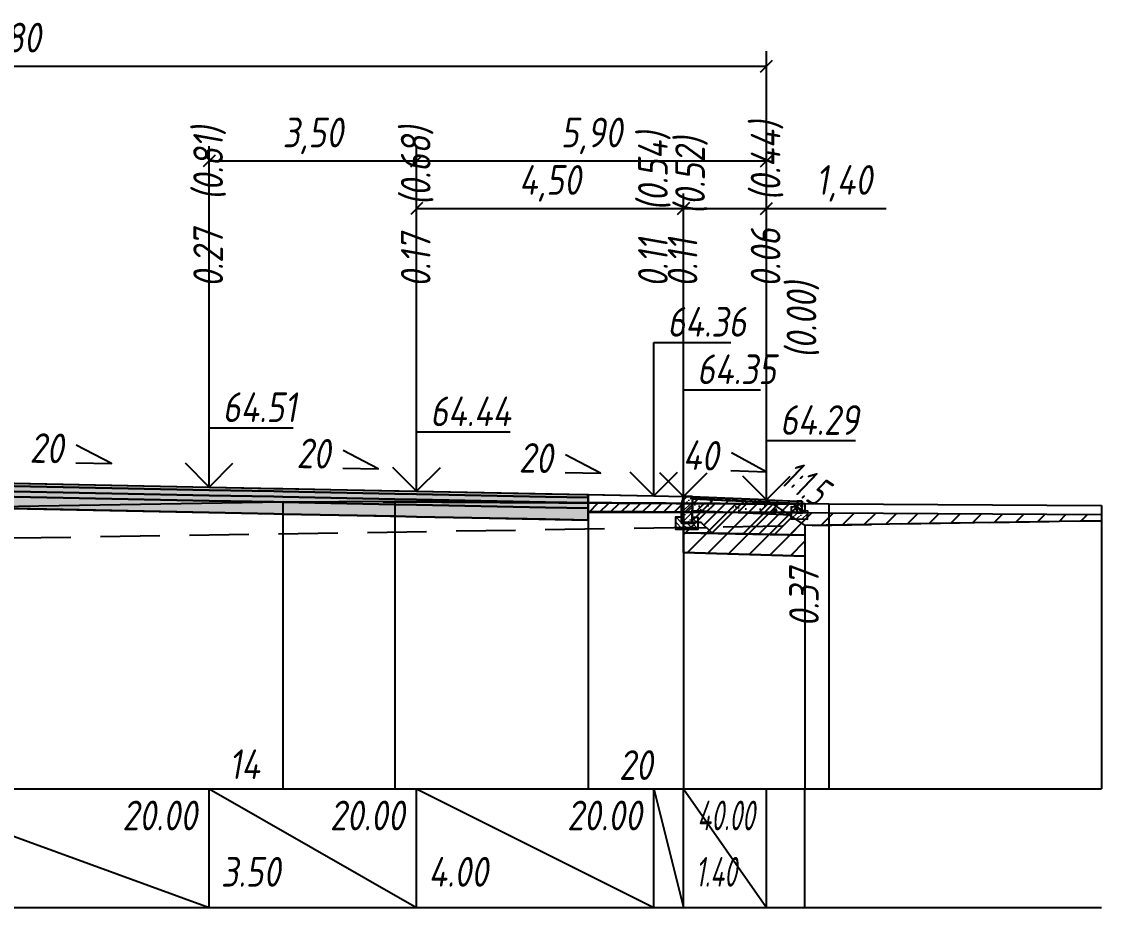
# Model space of a CAD drawing. Extents: x -717 to 1451, y -133302 to 233.
# Drawn here: x -198.1 to -107, y -128910 to -128835.3 of the extents above; entities that cross this region are included whole.
import ezdxf
from ezdxf.enums import TextEntityAlignment as Align

# ---------------------------------------------------------------- set-up
doc = ezdxf.new("R2010")
doc.units = 0
doc.linetypes.add('штриховая', pattern=[0.75, 0.5, -0.25])
for name, color, linetype in [('Интерполированный поперечник', 2, 'Continuous'), ('КОД_399', 252, 'Continuous'), ('Код_514', 1, 'Continuous'), ('Контур_0', 7, 'Continuous'), ('Контур_2521', 7, 'Continuous'), ('Контур_2564', 7, 'Continuous'), ('Контур_2660', 7, 'Continuous'), ('Контур_2665', 7, 'Continuous'), ('Контур_400', 7, 'Continuous'), ('Контур_508', 7, 'Continuous'), ('Контур_512', 7, 'Continuous'), ('Контур_513', 7, 'Continuous'), ('Контур_818', 7, 'Continuous'), ('Красный поперечник', 1, 'Continuous'), ('Объём_2501', 7, 'Continuous'), ('Объём_2564', 7, 'Continuous'), ('Объём_2650', 7, 'Continuous'), ('Объём_2660', 7, 'Continuous'), ('Объём_2661', 7, 'Continuous'), ('Объём_2665', 7, 'Continuous'), ('Объём_2666', 7, 'Continuous'), ('Объём_2667', 7, 'Continuous'), ('Объём_2668', 7, 'Continuous'), ('Объём_2669', 7, 'Continuous'), ('Объём_2675', 7, 'Continuous'), ('Откосы', 7, 'Continuous'), ('Отметки покрытия', 7, 'Continuous'), ('Рабочие отметки', 7, 'Continuous'), ('Рабочие отметки доп.', 7, 'Continuous'), ('Слои выравнивания', 7, 'Continuous'), ('Таблица', 7, 'Continuous'), ('Уклоны проезжей части', 7, 'Continuous'), ('Черный поперечник', 3, 'Continuous')]:
    doc.layers.add(name, color=color, linetype=linetype)
for name, color, linetype, true_color in [('Контур_2540', 2, 'Continuous', 0xffff00), ('Контур_2560', 2, 'Continuous', 0xffff00), ('Контур_2561', 7, 'Continuous', 0xff8040), ('Контур_2562', 3, 'Continuous', 0x00ff00), ('Контур_2563', 7, 'Continuous', 0xff8000), ('Контур_2570', 7, 'Continuous', 0x80ff00), ('Контур_2725', 7, 'Continuous', 0x323232), ('Контур_2736', 4, 'Continuous', 0x00ffff), ('Контур_2737', 4, 'Continuous', 0x00ffff), ('Контур_2738', 4, 'Continuous', 0x00ffff), ('Контур_2739', 4, 'Continuous', 0x00ffff), ('Контур_2741', 4, 'Continuous', 0x00ffff), ('Контур_2742', 4, 'Continuous', 0x00ffff), ('Контур_2743', 4, 'Continuous', 0x00ffff), ('Контур_2744', 7, 'Continuous', 0xa4ffff), ('Контур_2745', 7, 'Continuous', 0xa4ffff), ('Контур_2747', 4, 'Continuous', 0x00ffff), ('Контур_2748', 4, 'Continuous', 0x00ffff), ('Контур_2749', 4, 'Continuous', 0x00ffff), ('Контур_2750', 4, 'Continuous', 0x00ffff), ('Контур_2751', 4, 'Continuous', 0x00ffff), ('Контур_2752', 4, 'Continuous', 0x00ffff), ('Контур_2760', 7, 'Continuous', 0x323232), ('Контур_2761', 7, 'Continuous', 0x323232), ('Контур_2762', 7, 'Continuous', 0x323232), ('Контур_2763', 7, 'Continuous', 0x323232), ('Контур_402', 7, 'Continuous', 0xff6464), ('Контур_703', 4, 'Continuous', 0x00ffff), ('Контур_705', 4, 'Continuous', 0x00ffff), ('Контур_707', 4, 'Continuous', 0x00ffff), ('Контур_720', 131, 'Continuous', 0xaaffff), ('Объём_2520', 7, 'Continuous', 0x80ffff), ('Объём_2540', 2, 'Continuous', 0xffff00), ('Объём_2560', 2, 'Continuous', 0xffff00), ('Объём_2561', 7, 'Continuous', 0xff8040), ('Объём_2562', 3, 'Continuous', 0x00ff00), ('Объём_2563', 7, 'Continuous', 0xff8000), ('Объём_2570', 7, 'Continuous', 0x80ff00), ('Объём_2600', 7, 'Continuous', 0x808000)]:
    doc.layers.add(name, color=color, linetype=linetype, true_color=true_color)
doc.styles.get("Standard").update_dxf_attribs({"font": 'txt', "height": 2.5})
doc.styles.add('М', font='romand.shx', dxfattribs={"width": 0.8, "oblique": 10, "height": 2.5})
doc.dimstyles.new('ISO-25', dxfattribs={"dimtxt": 2.5, "dimasz": 2.5, "dimexe": 1.25, "dimexo": 0.625, "dimtad": 1, "dimtxsty": 'Standard', "dimcen": 2.5, "dimadec": 0, "dimazin": 0, "dimtfac": 1, "dimtmove": 0, "dimatfit": 3, "dimfxl": 1, "dimarcsym": 0})

# ---------------------------------------------------------------- blocks, each defined once
blk = doc.blocks.new('_Oblique')
at = {"color": 0, "linetype": 'ByBlock', "lineweight": -2}
blk.add_line((-0.5, -0.5), (0.5, 0.5), dxfattribs=at)
blk = doc.blocks.new('*D2721')
at = {"color": 0, "lineweight": -2, "transparency": 16777216}
for p, q in [((-142.247, -128874.799), (-142.247, -128849.824)), ((-135.247, -128875.079), (-135.247, -128849.824)), ((-142.247, -128851.074), (-135.247, -128851.074)), ((-135.247, -128851.074), (-125.165, -128851.074))]:
    blk.add_line(p, q, dxfattribs=at)
at = {"layer": 'Defpoints', "color": 0, "transparency": 16777216}
for p in [(-135.247, -128851.074), (-142.247, -128875.424), (-135.247, -128875.704)]:
    blk.add_point(p, dxfattribs=at)
at = {"color": 0, "lineweight": -2, "transparency": 16777216, "rotation": 180}
blk.add_blockref('_Oblique', (-142.247, -128851.074), dxfattribs=at)
at = {"color": 0, "lineweight": -2, "transparency": 16777216}
blk.add_blockref('_Oblique', (-135.247, -128851.074), dxfattribs=at)
at = {"color": 0, "transparency": 16777216, "insert": (-128.705, -128848.961), "char_height": 2.5, "width": 8.75, "attachment_point": 5, "style": 'М'}
blk.add_mtext('1,40', dxfattribs=at)
blk = doc.blocks.new('*D2723')
at = {"color": 0, "lineweight": -2, "transparency": 16777216}
for p, q in [((-164.747, -128874.349), (-164.747, -128849.824)), ((-142.247, -128874.799), (-142.247, -128849.824)), ((-164.747, -128851.074), (-142.247, -128851.074))]:
    blk.add_line(p, q, dxfattribs=at)
at = {"layer": 'Defpoints', "color": 0, "transparency": 16777216}
for p in [(-142.247, -128851.074), (-164.747, -128874.974), (-142.247, -128875.424)]:
    blk.add_point(p, dxfattribs=at)
at = {"color": 0, "lineweight": -2, "transparency": 16777216, "rotation": 180}
blk.add_blockref('_Oblique', (-164.747, -128851.074), dxfattribs=at)
at = {"color": 0, "lineweight": -2, "transparency": 16777216}
blk.add_blockref('_Oblique', (-142.247, -128851.074), dxfattribs=at)
at = {"color": 0, "transparency": 16777216, "insert": (-153.497, -128848.961), "char_height": 2.5, "width": 9.58333, "attachment_point": 5, "style": 'М'}
blk.add_mtext('4,50', dxfattribs=at)
blk = doc.blocks.new('*D2725')
at = {"color": 0, "lineweight": -2, "transparency": 16777216}
for p, q in [((-182.247, -128873.999), (-182.247, -128845.824)), ((-164.747, -128874.349), (-164.747, -128845.824)), ((-164.747, -128847.074), (-182.247, -128847.074))]:
    blk.add_line(p, q, dxfattribs=at)
at = {"layer": 'Defpoints', "color": 0, "transparency": 16777216}
for p in [(-182.247, -128847.074), (-182.247, -128874.624), (-164.747, -128874.974)]:
    blk.add_point(p, dxfattribs=at)
at = {"color": 0, "lineweight": -2, "transparency": 16777216, "rotation": 180}
blk.add_blockref('_Oblique', (-182.247, -128847.074), dxfattribs=at)
at = {"color": 0, "lineweight": -2, "transparency": 16777216}
blk.add_blockref('_Oblique', (-164.747, -128847.074), dxfattribs=at)
at = {"color": 0, "transparency": 16777216, "insert": (-173.497, -128844.961), "char_height": 2.5, "width": 9.58333, "attachment_point": 5, "style": 'М'}
blk.add_mtext('3,50', dxfattribs=at)
blk = doc.blocks.new('*D2726')
at = {"color": 0, "lineweight": -2, "transparency": 16777216}
for p, q in [((-164.747, -128874.349), (-164.747, -128845.824)), ((-135.247, -128875.079), (-135.247, -128845.824)), ((-135.247, -128847.074), (-164.747, -128847.074))]:
    blk.add_line(p, q, dxfattribs=at)
at = {"layer": 'Defpoints', "color": 0, "transparency": 16777216}
for p in [(-164.747, -128847.074), (-164.747, -128874.974), (-135.247, -128875.704)]:
    blk.add_point(p, dxfattribs=at)
at = {"color": 0, "lineweight": -2, "transparency": 16777216, "rotation": 180}
blk.add_blockref('_Oblique', (-164.747, -128847.074), dxfattribs=at)
at = {"color": 0, "lineweight": -2, "transparency": 16777216}
blk.add_blockref('_Oblique', (-135.247, -128847.074), dxfattribs=at)
at = {"color": 0, "transparency": 16777216, "insert": (-149.997, -128844.961), "char_height": 2.5, "width": 9.58333, "attachment_point": 5, "style": 'М'}
blk.add_mtext('5,90', dxfattribs=at)
blk = doc.blocks.new('*D2728')
at = {"color": 0, "lineweight": -2, "transparency": 16777216}
for p, q in [((-264.247, -128874.679), (-264.247, -128837.824)), ((-135.247, -128875.079), (-135.247, -128837.824)), ((-264.247, -128839.074), (-135.247, -128839.074))]:
    blk.add_line(p, q, dxfattribs=at)
at = {"layer": 'Defpoints', "color": 0, "transparency": 16777216}
for p in [(-135.247, -128839.074), (-264.247, -128875.304), (-135.247, -128875.704)]:
    blk.add_point(p, dxfattribs=at)
at = {"color": 0, "lineweight": -2, "transparency": 16777216, "rotation": 180}
blk.add_blockref('_Oblique', (-264.247, -128839.074), dxfattribs=at)
at = {"color": 0, "lineweight": -2, "transparency": 16777216}
blk.add_blockref('_Oblique', (-135.247, -128839.074), dxfattribs=at)
at = {"color": 0, "transparency": 16777216, "insert": (-199.747, -128836.961), "char_height": 2.5, "width": 12.08333, "attachment_point": 5, "style": 'М'}
blk.add_mtext('25,80', dxfattribs=at)
blk = doc.blocks.new('Тротуар1')
at = {"linetype": 'Continuous', "lineweight": 13}
h = blk.add_hatch(dxfattribs=at)
h.set_pattern_fill('ANSI35', scale=5, angle=90)
h.set_pattern_definition([(135, (-1541.6927, -4801.9416), (-0.88388348, -0.88388348), []), (135, (-1541.6927, -4801.0577), (-0.88388348, -0.88388348), [1.5625, -0.3125, 0, -0.3125])])
h.paths.add_polyline_path([(-16.72, -1.24), (-17.72, -1.24), (-17.72, -2.24), (-18.52, -2.24), (-18.52, -1.85), (-19.52, -1.89), (-19.52, -3.24), (-16.72, -3.24)])
h = blk.add_hatch(dxfattribs=at)
h.set_pattern_fill('ANSI35', scale=5)
h.set_pattern_definition([(45, (-1541.6927, -4800.4416), (-0.88388348, 0.88388348), []), (45, (-1540.8088, -4800.4416), (-0.88388348, 0.88388348), [1.5625, -0.3125, 0, -0.3125])])
h.paths.add_polyline_path([(-17.72, -0.24), (-18.52, -0.24), (-18.52, -2.24), (-17.72, -2.24)])
at = {"linetype": 'Continuous'}
h = blk.add_hatch(dxfattribs=at)
h.set_pattern_fill('ANSI31', color=256, scale=15, angle=45, style=0)
h.set_pattern_definition([(90, (-1932.1888, -4954.235), (-1.875, 3e-16), [])])
h.paths.add_polyline_path([(0, 0), (-17.72, -0.24), (-17.71, -0.63), (-11.04, -0.58), (0, -0.4)])
at = {"layer": 'КОД_399'}
h = blk.add_hatch(dxfattribs=at)
h.set_pattern_fill('AR-CONC', scale=0.7, angle=45, style=0)
h.set_pattern_definition([(95, (-1932.189, -4954.235), (3.860864, 3.2396496), [0.525, -5.775]), (40, (-1932.189, -4954.235), (-4.409945, 3.036377), [0.42, -4.62]), (145.45144, (-1931.867, -4953.965), (-0.549081, 6.2760265), [0.4461813, -4.907995]), (91.1842, (-1933.179, -4953.245), (6.101854, 4.4632964), [0.7875, -8.6625]), (141.63564, (-1932.67, -4952.873), (-0.1953, 9.447982), [0.669272, -7.361996]), (36.18416, (-1933.179, -4953.245), (-0.1953, 9.447982), [0.63, -6.93]), (66, (-1932.4363, -4952.9975), (4.947401, 0.9616773), [0.525, -5.775]), (11, (-1932.4363, -4952.9975), (-2.38496, 4.793659), [0.42, -4.62]), (116.45144, (-1932.024, -4952.9174), (2.562441, 5.7553363), [0.4461813, -4.907995]), (82.5, (-1932.1888, -4954.235), (-1.5875523, 1.7079287), [0, -4.564, 0, -4.69, 0, -4.6375]), (52.5, (-1932.1888, -4954.235), (-0.6501106, 3.2543661), [0, -2.674, 0, -4.459, 0, -1.7675]), (12.5, (-1933.2926, -4955.3388), (2.7539272, 2.5306453), [0, -1.75, 0, -5.46, 0, -7.245]), (2.5, (-1933.7876, -4955.8337), (2.3911299, 3.3821186), [0, -2.275, 0, -3.626, 0, -5.145])])
h.paths.add_polyline_path([(0, -0.4), (-17.71, -0.63), (-17.72, -1.24), (-16.71, -1.24), (-16.72, -2.62), (-0.07, -2.41)])
at = {"linetype": 'Continuous'}
blk.add_lwpolyline([(-17.72, -1.24), (-16.72, -1.24), (-16.72, -3.24), (-19.52, -3.24), (-19.52, -1.89), (-18.52, -1.85)], dxfattribs=at)
at = {"color": 7, "lineweight": 30}
for points in [[(-18.52, -0.24), (-18.52, -2.24), (-17.72, -2.24), (-17.72, -0.24), (-18.52, -0.24)], [(-8.6, -0.53), (0, -0.4)]]:
    blk.add_lwpolyline(points, dxfattribs=at)
for points in [[(0, 0), (-17.72, -0.24), (-17.72, -0.63), (0, -0.4)], [(0, -0.4), (-17.71, -0.63), (-17.72, -1.24), (-16.71, -1.24), (-16.72, -2.62), (-0.07, -2.39)]]:
    blk.add_lwpolyline(points, close=True)
blk = doc.blocks.new('БР100.30.18')
at = {"linetype": 'Continuous', "lineweight": 13}
h = blk.add_hatch(dxfattribs=at)
h.set_pattern_fill('ANSI35', scale=5)
h.set_pattern_definition([(45, (-1504.996, -4799.2297), (-0.88388348, 0.88388348), []), (45, (-1504.1121, -4799.2297), (-0.88388348, 0.88388348), [1.5625, -0.3125, 0, -0.3125])])
h.paths.add_polyline_path([(0.3, 3.47), (1.8, 3.47), (1.8, -1.03), (0, -1.03), (0, 1.97)])
h = blk.add_hatch(dxfattribs=at)
h.set_pattern_fill('ANSI35', scale=5, angle=90)
h.set_pattern_definition([(135, (-1504.996, -4800.7297), (-0.88388348, -0.88388348), []), (135, (-1504.996, -4799.8458), (-0.88388348, -0.88388348), [1.5625, -0.3125, 0, -0.3125])])
h.paths.add_polyline_path([(-1, -0.03), (0, -0.03), (0, -1.03), (1.8, -1.03), (1.8, -0.03), (2.8, -0.03), (2.8, -2.03), (-1, -2.03)])
at = {"color": 7, "lineweight": 30}
blk.add_lwpolyline([(1.8, -1.03), (0, -1.03), (0, 1.97), (0.3, 3.47), (1.8, 3.47)], close=True, dxfattribs=at)
at = {"linetype": 'Continuous'}
blk.add_lwpolyline([(0, -0.03), (-1, -0.03), (-1, -2.03), (2.8, -2.03), (2.8, -0.03), (1.8, -0.03)], dxfattribs=at)

msp = doc.modelspace()

# ---------------------------------------------------------------- hatches: boundary and pattern name
at = {"layer": 'Объём_2563'}
h = msp.add_hatch(dxfattribs=at)
h.set_pattern_fill('ANSI31', color=256, scale=0.3)
h.set_pattern_definition([(45, (-376.3849, 0), (-0.673519209, 0.673519209), [])])
h.paths.add_polyline_path([(-132.01, -128878.616), (-139.828, -128878.46), (-140.747, -128877.541), (-142.247, -128877.511), (-142.247, -128875.361), (-135.247, -128875.641), (-132.01, -128877.799)])
at = {"layer": 'Объём_2570'}
h = msp.add_hatch(dxfattribs=at)
h.set_pattern_fill('ANSI31', color=256, scale=0.2)
h.set_pattern_definition([(45, (-376.3849, 0), (-0.449012806, 0.449012806), [])])
h.paths.add_polyline_path([(-150.28, -128875.9), (-132.01, -128875.962), (-132.01, -128876.712), (-150.279, -128876.712)])
at = {"layer": 'Объём_2600'}
h = msp.add_hatch(dxfattribs=at)
h.set_pattern_fill('ANSI31', color=6, scale=0.4)
h.set_pattern_definition([(45, (-376.3849, 0), (-0.898025612, 0.898025612), [])])
h.paths.add_polyline_path([(-142.247, -128880.086), (-142.247, -128876.649), (-129.981, -128876.724), (-107.01, -128876.881), (-107.01, -128877.404), (-132.01, -128877.799), (-132.01, -128880.393)])
at = {"layer": 'Слои выравнивания'}
for color, points in [(2, [(-203.185, -128874.142), (-200.07, -128874.205), (-182.247, -128874.561), (-176.798, -128874.67), (-176.029, -128874.686), (-166.576, -128874.875), (-164.747, -128874.911), (-153.873, -128875.129), (-150.279, -128875.201), (-150.279, -128875.451), (-153.873, -128875.379), (-164.747, -128875.161), (-166.576, -128875.125), (-176.029, -128874.936), (-176.798, -128874.92), (-182.247, -128874.811), (-200.07, -128874.455), (-203.185, -128874.392)]), (3, [(-203.185, -128874.392), (-200.07, -128874.455), (-182.247, -128874.811), (-176.798, -128874.92), (-176.029, -128874.936), (-166.576, -128875.125), (-164.747, -128875.161), (-153.873, -128875.379), (-150.279, -128875.451), (-150.279, -128875.901), (-153.873, -128875.829), (-164.747, -128875.611), (-166.576, -128875.575), (-176.029, -128875.386), (-176.798, -128875.37), (-182.247, -128875.261), (-200.07, -128874.905), (-203.185, -128874.842)]), (4, [(-203.185, -128874.842), (-200.07, -128874.905), (-182.247, -128875.261), (-176.798, -128875.37), (-176.029, -128875.386), (-166.576, -128875.575), (-164.747, -128875.611), (-153.873, -128875.829), (-150.279, -128875.901), (-150.279, -128876.351), (-153.873, -128876.279), (-164.747, -128876.061), (-166.576, -128876.025), (-176.029, -128875.836), (-176.798, -128875.82), (-182.247, -128875.711), (-200.07, -128875.355), (-203.185, -128875.292)]), (5, [(-203.185, -128875.292), (-200.07, -128875.355), (-182.247, -128875.711), (-176.798, -128875.82), (-176.029, -128875.836), (-166.576, -128876.025), (-164.747, -128876.061), (-153.873, -128876.279), (-150.279, -128876.351), (-150.279, -128877.351), (-153.873, -128877.279), (-164.747, -128877.061), (-166.576, -128877.025), (-176.029, -128876.836), (-176.798, -128876.82), (-182.247, -128876.711), (-200.07, -128876.355), (-203.185, -128876.292)])]:
    msp.add_hatch(color=color, dxfattribs=at).paths.add_polyline_path(points)

# ---------------------------------------------------------------- linework, layer by layer
at = {"layer": 'Интерполированный поперечник', "linetype": 'штриховая', "ltscale": 10, "flags": 128}
msp.add_lwpolyline([(-296.385, -128880.395), (-107.01, -128877.404)], dxfattribs=at)
at = {"layer": 'Код_514'}
for p, q in [((-209.747, -128900), (-182.247, -128910)), ((-182.247, -128910), (-182.247, -128900)), ((-182.247, -128900), (-164.747, -128910)), ((-164.747, -128910), (-164.747, -128900)), ((-164.747, -128900), (-144.747, -128910)), ((-144.747, -128910), (-144.747, -128900)), ((-144.747, -128900), (-142.247, -128910)), ((-142.247, -128910), (-142.247, -128900)), ((-142.247, -128900), (-135.247, -128910)), ((-135.247, -128910), (-135.247, -128900)), ((-132.01, -128910), (-132.01, -128900))]:
    msp.add_line(p, q, dxfattribs=at)
at = {"layer": 'Контур_0', "flags": 128}
for points in [[(-135.247, -128875.641), (-132.01, -128877.799), (-132.01, -128877.799), (-132.01, -128877.799), (-132.01, -128877.799), (-132.01, -128877.799), (-132.01, -128877.799), (-132.01, -128877.799), (-132.01, -128877.799), (-132.01, -128877.799), (-132.01, -128877.799), (-132.01, -128877.799), (-132.01, -128877.799), (-132.01, -128877.799), (-132.01, -128877.799), (-132.01, -128877.799)], [(-135.247, -128875.641), (-132.01, -128877.799), (-132.01, -128877.799), (-132.01, -128877.799), (-132.01, -128877.799), (-132.01, -128877.799), (-132.01, -128877.799), (-132.01, -128877.799), (-132.01, -128877.799), (-132.01, -128877.799), (-132.01, -128877.799), (-132.01, -128877.799), (-132.01, -128877.799), (-132.01, -128877.799), (-132.01, -128877.799), (-132.01, -128877.799), (-132.01, -128877.799), (-132.01, -128877.799), (-132.01, -128877.799), (-132.01, -128877.799), (-132.01, -128877.799), (-132.01, -128877.799), (-132.01, -128877.799), (-132.01, -128877.799), (-132.01, -128877.799), (-132.01, -128877.799), (-132.01, -128877.799), (-132.01, -128877.799), (-132.01, -128877.799), (-132.01, -128877.799)], [(-142.247, -128878.411), (-142.247, -128877.511), (-140.747, -128877.541), (-139.828, -128878.46), (-142.247, -128878.411), (-142.247, -128878.411)], [(-142.247, -128877.511), (-140.747, -128877.541), (-139.828, -128878.46), (-132.01, -128878.616)]]:
    msp.add_lwpolyline(points, dxfattribs=at)
at = {"layer": 'Контур_2521', "color": 250, "flags": 128}
msp.add_lwpolyline([(-142.247, -128877.961), (-140.287, -128878)], dxfattribs=at)
at = {"layer": 'Контур_2540', "flags": 128}
msp.add_lwpolyline([(-142.247, -128878.411), (-132.01, -128878.616), (-132.01, -128880.393), (-142.247, -128880.086), (-142.247, -128878.411), (-142.247, -128878.411)], dxfattribs=at)
at = {"layer": 'Контур_2560', "flags": 128}
msp.add_lwpolyline([(-142.247, -128875.361), (-135.247, -128875.641), (-135.247, -128875.641), (-135.247, -128875.641)], dxfattribs=at)
at = {"layer": 'Контур_2561', "flags": 128}
msp.add_lwpolyline([(-142.247, -128875.361), (-142.247, -128875.361), (-135.247, -128875.641), (-135.247, -128875.641), (-142.247, -128875.361)], dxfattribs=at)
at = {"layer": 'Контур_2562', "flags": 128}
msp.add_lwpolyline([(-135.247, -128875.641), (-135.247, -128875.641), (-135.247, -128875.641), (-135.247, -128875.641), (-135.247, -128875.641)], dxfattribs=at)
at = {"layer": 'Контур_2563', "flags": 128}
msp.add_lwpolyline([(-132.01, -128878.616), (-139.828, -128878.46), (-140.747, -128877.541), (-142.247, -128877.511), (-142.247, -128875.361), (-135.247, -128875.641), (-132.01, -128877.799), (-132.01, -128878.616), (-132.01, -128878.616)], dxfattribs=at)
at = {"layer": 'Контур_2564', "flags": 128}
msp.add_lwpolyline([(-142.247, -128875.361), (-135.247, -128875.641)], dxfattribs=at)
at = {"layer": 'Контур_2570', "flags": 128}
msp.add_lwpolyline([(-150.279, -128876.601), (-129.981, -128876.724), (-107.01, -128876.879)], dxfattribs=at)
at = {"layer": 'Контур_2660', "flags": 128}
msp.add_lwpolyline([(-142.247, -128880.086), (-132.01, -128880.393)], dxfattribs=at)
at = {"layer": 'Контур_2665', "flags": 128}
msp.add_lwpolyline([(-135.247, -128875.641), (-135.247, -128875.641)], dxfattribs=at)
at = {"layer": 'Контур_2725', "flags": 128}
msp.add_lwpolyline([(-252.949, -128877.496), (-237.247, -128877.133), (-218.222, -128876.694), (-209.747, -128876.467), (-205.328, -128876.35), (-204.256, -128876.371), (-204.256, -128876.321), (-203.185, -128876.342), (-203.185, -128876.292), (-200.07, -128876.355), (-182.247, -128876.711), (-176.798, -128876.82), (-176.029, -128876.836), (-166.576, -128877.025), (-164.747, -128877.061), (-153.873, -128877.279), (-150.279, -128877.351)], dxfattribs=at)
at = {"layer": 'Контур_2736', "flags": 128}
msp.add_lwpolyline([(-135.247, -128875.641), (-132.01, -128877.799)], dxfattribs=at)
at = {"layer": 'Контур_2737', "flags": 128}
msp.add_lwpolyline([(-132.01, -128877.799), (-132.01, -128877.799)], dxfattribs=at)
at = {"layer": 'Контур_2738', "flags": 128}
msp.add_lwpolyline([(-132.01, -128877.799), (-132.01, -128877.799)], dxfattribs=at)
at = {"layer": 'Контур_2739', "flags": 128}
msp.add_lwpolyline([(-132.01, -128877.799), (-132.01, -128877.799)], dxfattribs=at)
at = {"layer": 'Контур_2741', "flags": 128}
msp.add_lwpolyline([(-132.01, -128877.799), (-132.01, -128877.799)], dxfattribs=at)
at = {"layer": 'Контур_2742', "flags": 128}
msp.add_lwpolyline([(-132.01, -128877.799), (-132.01, -128877.799)], dxfattribs=at)
at = {"layer": 'Контур_2743', "flags": 128}
msp.add_lwpolyline([(-132.01, -128877.799), (-132.01, -128877.799)], dxfattribs=at)
at = {"layer": 'Контур_2744', "flags": 128}
msp.add_lwpolyline([(-132.01, -128877.799), (-132.01, -128877.799)], dxfattribs=at)
msp.add_lwpolyline([(-132.01, -128877.799), (-132.01, -128877.799)], dxfattribs=at)
msp.add_lwpolyline([(-132.01, -128877.799), (-132.01, -128877.799)], dxfattribs=at)
msp.add_lwpolyline([(-132.01, -128877.799), (-132.01, -128877.799)], dxfattribs=at)
msp.add_lwpolyline([(-132.01, -128877.799), (-132.01, -128877.799)], dxfattribs=at)
msp.add_lwpolyline([(-132.01, -128877.799), (-132.01, -128877.799)], dxfattribs=at)
at = {"layer": 'Контур_2745', "flags": 128}
msp.add_lwpolyline([(-132.01, -128877.799), (-132.01, -128877.799)], dxfattribs=at)
msp.add_lwpolyline([(-132.01, -128877.799), (-132.01, -128877.799)], dxfattribs=at)
msp.add_lwpolyline([(-132.01, -128877.799), (-132.01, -128877.799)], dxfattribs=at)
msp.add_lwpolyline([(-132.01, -128877.799), (-132.01, -128877.799)], dxfattribs=at)
msp.add_lwpolyline([(-132.01, -128877.799), (-132.01, -128877.799)], dxfattribs=at)
msp.add_lwpolyline([(-132.01, -128877.799), (-132.01, -128877.799)], dxfattribs=at)
at = {"layer": 'Контур_2747', "flags": 128}
msp.add_lwpolyline([(-132.01, -128877.799), (-132.01, -128877.799)], dxfattribs=at)
at = {"layer": 'Контур_2748', "flags": 128}
msp.add_lwpolyline([(-132.01, -128877.799), (-132.01, -128877.799)], dxfattribs=at)
at = {"layer": 'Контур_2749', "flags": 128}
msp.add_lwpolyline([(-132.01, -128877.799), (-132.01, -128877.799)], dxfattribs=at)
at = {"layer": 'Контур_2750', "flags": 128}
msp.add_lwpolyline([(-132.01, -128877.799), (-132.01, -128877.799)], dxfattribs=at)
at = {"layer": 'Контур_2751', "flags": 128}
msp.add_lwpolyline([(-132.01, -128877.799), (-132.01, -128877.799)], dxfattribs=at)
at = {"layer": 'Контур_2752', "flags": 128}
msp.add_lwpolyline([(-132.01, -128877.799), (-132.01, -128877.799)], dxfattribs=at)
at = {"layer": 'Контур_2760', "flags": 128}
msp.add_lwpolyline([(-252.949, -128874.875), (-237.247, -128874.561), (-218.222, -128874.181), (-209.747, -128874.011), (-205.328, -128874.1), (-204.256, -128874.121), (-203.185, -128874.142), (-200.07, -128874.205), (-182.247, -128874.561), (-176.798, -128874.67), (-176.029, -128874.686), (-166.576, -128874.875), (-164.747, -128874.911), (-153.873, -128875.129), (-150.279, -128875.201)], dxfattribs=at)
at = {"layer": 'Контур_2761', "flags": 128}
msp.add_lwpolyline([(-252.949, -128875.125), (-237.247, -128874.811), (-218.222, -128874.431), (-209.747, -128874.261), (-205.328, -128874.35), (-204.256, -128874.371), (-203.185, -128874.392), (-200.07, -128874.455), (-182.247, -128874.811), (-176.798, -128874.92), (-176.029, -128874.936), (-166.576, -128875.125), (-164.747, -128875.161), (-153.873, -128875.379), (-150.279, -128875.451)], dxfattribs=at)
at = {"layer": 'Контур_2762', "flags": 128}
msp.add_lwpolyline([(-252.949, -128875.575), (-237.247, -128875.261), (-218.222, -128874.881), (-209.747, -128874.711), (-205.328, -128874.8), (-204.256, -128874.821), (-203.185, -128874.842), (-200.07, -128874.905), (-182.247, -128875.261), (-176.798, -128875.37), (-176.029, -128875.386), (-166.576, -128875.575), (-164.747, -128875.611), (-153.873, -128875.829), (-150.279, -128875.901)], dxfattribs=at)
at = {"layer": 'Контур_2763', "flags": 128}
msp.add_lwpolyline([(-252.949, -128876.025), (-237.247, -128875.711), (-218.222, -128875.331), (-209.747, -128875.161), (-205.328, -128875.25), (-204.256, -128875.271), (-203.185, -128875.292), (-200.07, -128875.355), (-182.247, -128875.711), (-176.798, -128875.82), (-176.029, -128875.836), (-166.576, -128876.025), (-164.747, -128876.061), (-153.873, -128876.279), (-150.279, -128876.351)], dxfattribs=at)
at = {"layer": 'Контур_400', "flags": 128}
msp.add_lwpolyline([(-209.747, -128874.011), (-182.247, -128874.561), (-164.747, -128874.911), (-164.747, -128874.911), (-164.747, -128874.911), (-164.747, -128874.911), (-144.747, -128875.311), (-144.747, -128875.311), (-142.247, -128875.361)], dxfattribs=at)
at = {"layer": 'Контур_402', "flags": 128}
msp.add_lwpolyline([(-271.244, -128879.906), (-252.949, -128879.357), (-252.949, -128877.496), (-218.222, -128876.694), (-209.747, -128876.467), (-205.328, -128876.35), (-204.256, -128876.371), (-204.256, -128876.321), (-203.185, -128876.342), (-203.185, -128876.292), (-150.279, -128877.351), (-150.279, -128875.201), (-144.747, -128875.311), (-142.247, -128875.361), (-142.247, -128880.086), (-132.01, -128880.393)], dxfattribs=at)
at = {"layer": 'Контур_508', "flags": 128}
msp.add_lwpolyline([(-271.385, -128880), (-271.244, -128879.906), (-252.949, -128879.357), (-252.949, -128877.496), (-218.222, -128876.694), (-200.07, -128876.209), (-205.328, -128876.35), (-204.256, -128876.371), (-204.256, -128876.321), (-203.185, -128876.342), (-203.185, -128876.292), (-150.279, -128877.351), (-150.279, -128875.201), (-144.747, -128875.311), (-142.247, -128875.361), (-142.247, -128880.086), (-132.01, -128880.393)], dxfattribs=at)
at = {"layer": 'Контур_512', "flags": 128}
msp.add_lwpolyline([(-142.247, -128880.086), (-132.01, -128880.393)], dxfattribs=at)
at = {"layer": 'Контур_513', "flags": 128}
msp.add_lwpolyline([(-271.385, -128880), (-271.244, -128879.906), (-252.949, -128879.357), (-252.949, -128877.496), (-218.222, -128876.694), (-209.747, -128876.467), (-205.328, -128876.35), (-204.256, -128876.371), (-204.256, -128876.321), (-203.185, -128876.342), (-203.185, -128876.292), (-150.279, -128877.351), (-150.279, -128875.201), (-144.747, -128875.311), (-142.247, -128875.361), (-142.247, -128880.086), (-132.01, -128880.393)], dxfattribs=at)
at = {"layer": 'Контур_703', "flags": 128}
for points in [[(-135.247, -128875.641), (-132.01, -128877.799)], [(-132.01, -128877.799), (-132.01, -128877.799)]]:
    msp.add_lwpolyline(points, dxfattribs=at)
at = {"layer": 'Контур_705', "flags": 128}
msp.add_lwpolyline([(-132.01, -128877.799), (-132.01, -128877.799)], dxfattribs=at)
at = {"layer": 'Контур_707', "flags": 128}
msp.add_lwpolyline([(-132.01, -128877.799), (-132.01, -128877.799)], dxfattribs=at)
at = {"layer": 'Контур_720', "flags": 128}
msp.add_lwpolyline([(-132.01, -128877.799), (-132.01, -128877.799)], dxfattribs=at)
at = {"layer": 'Контур_818', "flags": 128}
msp.add_lwpolyline([(-150.279, -128876.601), (-132.01, -128876.712)], dxfattribs=at)
at = {"layer": 'Красный поперечник'}
for p, q in [((-209.747, -128874.011), (-182.247, -128874.561)), ((-182.247, -128874.561), (-164.747, -128874.911)), ((-164.747, -128874.911), (-144.747, -128875.311)), ((-144.747, -128875.311), (-142.247, -128875.361)), ((-142.247, -128875.361), (-135.247, -128875.641)), ((-135.247, -128875.641), (-132.01, -128877.799)), ((-142.247, -128880.086), (-142.247, -128900)), ((-132.01, -128880.393), (-132.01, -128900))]:
    msp.add_line(p, q, dxfattribs=at)
at = {"layer": 'Объём_2501', "flags": 128}
for points in [[(-209.747, -128874.011), (-182.247, -128874.561), (-164.747, -128874.911), (-164.747, -128874.911), (-164.747, -128874.911), (-164.747, -128874.911), (-144.747, -128875.311), (-144.747, -128875.311), (-142.247, -128875.361)], [(-164.747, -128874.911), (-144.747, -128875.311), (-144.747, -128875.311), (-142.247, -128875.361)]]:
    msp.add_lwpolyline(points, dxfattribs=at)
at = {"layer": 'Объём_2520', "color": 250, "flags": 128}
msp.add_lwpolyline([(-142.247, -128878.411), (-142.247, -128877.511), (-140.747, -128877.541), (-139.828, -128878.46), (-142.247, -128878.411), (-142.247, -128878.411)], dxfattribs=at)
msp.add_lwpolyline([(-142.247, -128878.411), (-142.247, -128877.511), (-140.747, -128877.541), (-139.828, -128878.46), (-142.247, -128878.411), (-142.247, -128878.411)], dxfattribs=at)
at = {"layer": 'Объём_2540', "flags": 128}
msp.add_lwpolyline([(-142.247, -128878.411), (-132.01, -128878.616), (-132.01, -128880.393), (-142.247, -128880.086), (-142.247, -128878.411), (-142.247, -128878.411)], dxfattribs=at)
msp.add_lwpolyline([(-142.247, -128878.411), (-132.01, -128878.616), (-132.01, -128880.393), (-142.247, -128880.086), (-142.247, -128878.411), (-142.247, -128878.411)], dxfattribs=at)
at = {"layer": 'Объём_2560', "flags": 128}
msp.add_lwpolyline([(-142.247, -128875.361), (-135.247, -128875.641), (-135.247, -128875.641), (-135.247, -128875.641)], dxfattribs=at)
msp.add_lwpolyline([(-142.247, -128875.361), (-135.247, -128875.641), (-135.247, -128875.641), (-135.247, -128875.641)], dxfattribs=at)
at = {"layer": 'Объём_2561', "flags": 128}
msp.add_lwpolyline([(-142.247, -128875.361), (-142.247, -128875.361), (-135.247, -128875.641), (-135.247, -128875.641), (-142.247, -128875.361)], dxfattribs=at)
msp.add_lwpolyline([(-142.247, -128875.361), (-142.247, -128875.361), (-135.247, -128875.641), (-135.247, -128875.641), (-142.247, -128875.361)], dxfattribs=at)
at = {"layer": 'Объём_2562', "flags": 128}
msp.add_lwpolyline([(-135.247, -128875.641), (-135.247, -128875.641), (-135.247, -128875.641), (-135.247, -128875.641), (-135.247, -128875.641)], dxfattribs=at)
msp.add_lwpolyline([(-135.247, -128875.641), (-135.247, -128875.641), (-135.247, -128875.641), (-135.247, -128875.641), (-135.247, -128875.641)], dxfattribs=at)
at = {"layer": 'Объём_2563', "color": 250, "flags": 128}
msp.add_lwpolyline([(-132.01, -128878.616), (-139.828, -128878.46), (-140.747, -128877.541), (-142.247, -128877.511), (-142.247, -128875.361), (-135.247, -128875.641), (-132.01, -128877.799), (-132.01, -128878.616), (-132.01, -128878.616)], dxfattribs=at)
msp.add_lwpolyline([(-132.01, -128878.616), (-139.828, -128878.46), (-140.747, -128877.541), (-142.247, -128877.511), (-142.247, -128875.361), (-135.247, -128875.641), (-132.01, -128877.799), (-132.01, -128878.616), (-132.01, -128878.616)], dxfattribs=at)
at = {"layer": 'Объём_2564', "flags": 128}
msp.add_lwpolyline([(-142.247, -128875.361), (-135.247, -128875.641)], dxfattribs=at)
msp.add_lwpolyline([(-142.247, -128875.361), (-135.247, -128875.641)], dxfattribs=at)
at = {"layer": 'Объём_2570', "flags": 128}
for points in [[(-132.01, -128876.712), (-150.279, -128876.712), (-150.279, -128876.712), (-150.279, -128876.712), (-150.279, -128876.712), (-150.28, -128875.9), (-150.28, -128875.9), (-150.28, -128875.9), (-167.563, -128875.795), (-132.997, -128876.006), (-132.01, -128876.712), (-132.01, -128876.712)], [(-150.28, -128875.9), (-132.01, -128875.962), (-132.01, -128876.712), (-132.01, -128876.712), (-132.01, -128876.712), (-150.279, -128876.712), (-150.28, -128875.9)]]:
    msp.add_lwpolyline(points, dxfattribs=at)
at = {"layer": 'Объём_2650', "color": 6, "flags": 128}
msp.add_lwpolyline([(-142.247, -128880.086), (-142.247, -128876.649), (-129.981, -128876.724), (-107.01, -128876.881), (-107.01, -128877.404), (-132.01, -128877.799), (-132.01, -128880.393), (-142.247, -128880.086), (-142.247, -128880.086)], dxfattribs=at)
msp.add_lwpolyline([(-142.247, -128880.086), (-142.247, -128876.649), (-129.981, -128876.724), (-107.01, -128876.881), (-107.01, -128877.404), (-132.01, -128877.799), (-132.01, -128880.393), (-142.247, -128880.086), (-142.247, -128880.086)], dxfattribs=at)
at = {"layer": 'Объём_2660', "flags": 128}
msp.add_lwpolyline([(-142.247, -128880.086), (-132.01, -128880.393)], dxfattribs=at)
msp.add_lwpolyline([(-142.247, -128880.086), (-132.01, -128880.393)], dxfattribs=at)
at = {"layer": 'Объём_2661', "flags": 128}
msp.add_lwpolyline([(-135.247, -128875.641), (-132.01, -128877.799)], dxfattribs=at)
msp.add_lwpolyline([(-135.247, -128875.641), (-132.01, -128877.799)], dxfattribs=at)
at = {"layer": 'Объём_2665', "flags": 128}
msp.add_lwpolyline([(-135.247, -128875.641), (-135.247, -128875.641)], dxfattribs=at)
msp.add_lwpolyline([(-135.247, -128875.641), (-135.247, -128875.641)], dxfattribs=at)
at = {"layer": 'Объём_2666', "flags": 128}
msp.add_lwpolyline([(-135.247, -128875.641), (-132.01, -128877.799)], dxfattribs=at)
msp.add_lwpolyline([(-135.247, -128875.641), (-132.01, -128877.799)], dxfattribs=at)
at = {"layer": 'Объём_2667', "flags": 128}
msp.add_lwpolyline([(-132.01, -128877.799), (-132.01, -128877.799)], dxfattribs=at)
msp.add_lwpolyline([(-132.01, -128877.799), (-132.01, -128877.799)], dxfattribs=at)
msp.add_lwpolyline([(-132.01, -128877.799), (-132.01, -128877.799)], dxfattribs=at)
msp.add_lwpolyline([(-132.01, -128877.799), (-132.01, -128877.799)], dxfattribs=at)
at = {"layer": 'Объём_2668', "flags": 128}
msp.add_lwpolyline([(-132.01, -128877.799), (-132.01, -128877.799)], dxfattribs=at)
msp.add_lwpolyline([(-132.01, -128877.799), (-132.01, -128877.799)], dxfattribs=at)
msp.add_lwpolyline([(-132.01, -128877.799), (-132.01, -128877.799)], dxfattribs=at)
msp.add_lwpolyline([(-132.01, -128877.799), (-132.01, -128877.799)], dxfattribs=at)
at = {"layer": 'Объём_2669', "flags": 128}
msp.add_lwpolyline([(-132.01, -128877.799), (-132.01, -128877.799)], dxfattribs=at)
msp.add_lwpolyline([(-132.01, -128877.799), (-132.01, -128877.799)], dxfattribs=at)
msp.add_lwpolyline([(-132.01, -128877.799), (-132.01, -128877.799)], dxfattribs=at)
msp.add_lwpolyline([(-132.01, -128877.799), (-132.01, -128877.799)], dxfattribs=at)
at = {"layer": 'Объём_2675', "flags": 128}
msp.add_lwpolyline([(-132.01, -128877.799), (-132.01, -128877.799)], dxfattribs=at)
msp.add_lwpolyline([(-132.01, -128877.799), (-132.01, -128877.799)], dxfattribs=at)
msp.add_lwpolyline([(-132.01, -128877.799), (-132.01, -128877.799)], dxfattribs=at)
msp.add_lwpolyline([(-132.01, -128877.799), (-132.01, -128877.799)], dxfattribs=at)
msp.add_lwpolyline([(-132.01, -128877.799), (-132.01, -128877.799)], dxfattribs=at)
msp.add_lwpolyline([(-132.01, -128877.799), (-132.01, -128877.799)], dxfattribs=at)
msp.add_lwpolyline([(-132.01, -128877.799), (-132.01, -128877.799)], dxfattribs=at)
msp.add_lwpolyline([(-132.01, -128877.799), (-132.01, -128877.799)], dxfattribs=at)
msp.add_lwpolyline([(-132.01, -128877.799), (-132.01, -128877.799)], dxfattribs=at)
msp.add_lwpolyline([(-132.01, -128877.799), (-132.01, -128877.799)], dxfattribs=at)
msp.add_lwpolyline([(-132.01, -128877.799), (-132.01, -128877.799)], dxfattribs=at)
msp.add_lwpolyline([(-132.01, -128877.799), (-132.01, -128877.799)], dxfattribs=at)
msp.add_lwpolyline([(-132.01, -128877.799), (-132.01, -128877.799)], dxfattribs=at)
msp.add_lwpolyline([(-132.01, -128877.799), (-132.01, -128877.799)], dxfattribs=at)
msp.add_lwpolyline([(-132.01, -128877.799), (-132.01, -128877.799)], dxfattribs=at)
msp.add_lwpolyline([(-132.01, -128877.799), (-132.01, -128877.799)], dxfattribs=at)
msp.add_lwpolyline([(-132.01, -128877.799), (-132.01, -128877.799)], dxfattribs=at)
msp.add_lwpolyline([(-132.01, -128877.799), (-132.01, -128877.799)], dxfattribs=at)
msp.add_lwpolyline([(-132.01, -128877.799), (-132.01, -128877.799)], dxfattribs=at)
msp.add_lwpolyline([(-132.01, -128877.799), (-132.01, -128877.799)], dxfattribs=at)
msp.add_lwpolyline([(-132.01, -128877.799), (-132.01, -128877.799)], dxfattribs=at)
msp.add_lwpolyline([(-132.01, -128877.799), (-132.01, -128877.799)], dxfattribs=at)
msp.add_lwpolyline([(-132.01, -128877.799), (-132.01, -128877.799)], dxfattribs=at)
msp.add_lwpolyline([(-132.01, -128877.799), (-132.01, -128877.799)], dxfattribs=at)
at = {"layer": 'Откосы', "color": 1, "flags": 128}
for points in [[(-193.483, -128872.519), (-190.484, -128872.579), (-193.453, -128871.02)], [(-170.983, -128872.969), (-167.984, -128873.029), (-170.953, -128871.47)], [(-138.26, -128873.168), (-135.262, -128873.287), (-138.2, -128871.669)], [(-152.233, -128873.344), (-149.234, -128873.404), (-152.203, -128871.845)]]:
    msp.add_lwpolyline(points, dxfattribs=at)
at = {"layer": 'Отметки покрытия', "color": 1}
for p, q in [((-144.747, -128875.311), (-144.747, -128862.361)), ((-144.747, -128862.361), (-138.247, -128862.361)), ((-142.247, -128875.361), (-142.247, -128866.361)), ((-142.247, -128866.361), (-135.747, -128866.361)), ((-182.247, -128874.561), (-182.247, -128869.561)), ((-182.247, -128869.561), (-175.147, -128869.561)), ((-164.747, -128874.911), (-164.747, -128869.911)), ((-164.747, -128869.911), (-156.847, -128869.911)), ((-135.247, -128875.641), (-135.247, -128870.641)), ((-135.247, -128870.641), (-127.747, -128870.641)), ((-182.247, -128874.561), (-184.247, -128872.561)), ((-182.247, -128874.561), (-180.247, -128872.561)), ((-164.747, -128874.911), (-166.747, -128872.911)), ((-164.747, -128874.911), (-162.747, -128872.911)), ((-144.747, -128875.311), (-146.747, -128873.311)), ((-144.747, -128875.311), (-142.747, -128873.311)), ((-142.247, -128875.361), (-144.247, -128873.361)), ((-142.247, -128875.361), (-140.247, -128873.361)), ((-135.247, -128875.641), (-137.247, -128873.641)), ((-135.247, -128875.641), (-133.247, -128873.641))]:
    msp.add_line(p, q, dxfattribs=at)
at = {"layer": 'Слои выравнивания'}
for p, q in [((-150.279, -128875.201), (-150.279, -128900)), ((-142.247, -128875.361), (-142.247, -128900))]:
    msp.add_line(p, q, dxfattribs=at)
at = {"layer": 'Слои выравнивания', "color": 2, "flags": 128}
msp.add_lwpolyline([(-203.185, -128874.142), (-200.07, -128874.205), (-182.247, -128874.561), (-176.798, -128874.67), (-176.029, -128874.686), (-166.576, -128874.875), (-164.747, -128874.911), (-153.873, -128875.129), (-150.279, -128875.201), (-150.279, -128875.451), (-153.873, -128875.379), (-164.747, -128875.161), (-166.576, -128875.125), (-176.029, -128874.936), (-176.798, -128874.92), (-182.247, -128874.811), (-200.07, -128874.455), (-203.185, -128874.392)], close=True, dxfattribs=at)
at = {"layer": 'Слои выравнивания', "color": 3, "flags": 128}
msp.add_lwpolyline([(-203.185, -128874.392), (-200.07, -128874.455), (-182.247, -128874.811), (-176.798, -128874.92), (-176.029, -128874.936), (-166.576, -128875.125), (-164.747, -128875.161), (-153.873, -128875.379), (-150.279, -128875.451), (-150.279, -128875.901), (-153.873, -128875.829), (-164.747, -128875.611), (-166.576, -128875.575), (-176.029, -128875.386), (-176.798, -128875.37), (-182.247, -128875.261), (-200.07, -128874.905), (-203.185, -128874.842)], close=True, dxfattribs=at)
at = {"layer": 'Слои выравнивания', "color": 4, "flags": 128}
msp.add_lwpolyline([(-203.185, -128874.842), (-200.07, -128874.905), (-182.247, -128875.261), (-176.798, -128875.37), (-176.029, -128875.386), (-166.576, -128875.575), (-164.747, -128875.611), (-153.873, -128875.829), (-150.279, -128875.901), (-150.279, -128876.351), (-153.873, -128876.279), (-164.747, -128876.061), (-166.576, -128876.025), (-176.029, -128875.836), (-176.798, -128875.82), (-182.247, -128875.711), (-200.07, -128875.355), (-203.185, -128875.292)], close=True, dxfattribs=at)
at = {"layer": 'Слои выравнивания', "color": 5, "flags": 128}
msp.add_lwpolyline([(-203.185, -128875.292), (-200.07, -128875.355), (-182.247, -128875.711), (-176.798, -128875.82), (-176.029, -128875.836), (-166.576, -128876.025), (-164.747, -128876.061), (-153.873, -128876.279), (-150.279, -128876.351), (-150.279, -128877.351), (-153.873, -128877.279), (-164.747, -128877.061), (-166.576, -128877.025), (-176.029, -128876.836), (-176.798, -128876.82), (-182.247, -128876.711), (-200.07, -128876.355), (-203.185, -128876.292)], close=True, dxfattribs=at)
at = {"layer": 'Таблица'}
for p, q in [((-296.385, -128900), (-107.01, -128900)), ((-296.385, -128910), (-107.01, -128910))]:
    msp.add_line(p, q, dxfattribs=at)
at = {"layer": 'Черный поперечник', "color": 7}
for p, q in [((-176.029, -128875.807), (-176.029, -128900)), ((-166.576, -128875.751), (-166.576, -128900)), ((-129.981, -128875.974), (-129.981, -128900)), ((-107.01, -128876.129), (-107.01, -128900))]:
    msp.add_line(p, q, dxfattribs=at)
at = {"layer": 'Черный поперечник', "flags": 128}
msp.add_lwpolyline([(-296.385, -128879.217), (-277.535, -128878.132), (-266.871, -128877.228), (-266.766, -128877.169), (-265.876, -128877.223), (-265.623, -128877.216), (-256.577, -128877.553), (-252.949, -128877.496), (-218.222, -128876.694), (-209.747, -128876.467), (-200.07, -128876.209), (-176.029, -128875.807), (-166.576, -128875.751), (-129.981, -128875.974), (-107.01, -128876.129)], dxfattribs=at)

# ---------------------------------------------------------------- block references
at = {"lineweight": 18, "xscale": 0.5, "yscale": 0.5, "zscale": 0.5, "rotation": 359.5455173699144}
msp.add_blockref('БР100.30.18', (-142.409, -128877.093), dxfattribs=at)
at = {"xscale": -0.4999999999999982, "yscale": 0.4999999999999988, "zscale": 0.4999999999999988, "rotation": 358.3176949693419}
msp.add_blockref('Тротуар1', (-141.495, -128875.367), dxfattribs=at)

# ---------------------------------------------------------------- texts
at = {"layer": 'Код_514', "style": 'М', "oblique": 10}
for s, width, p in [('20.00', 0.8, (-183.247, -128901)), ('20.00', 0.8, (-165.747, -128901)), ('20.00', 0.8, (-145.747, -128901)), ('40.00', 0.6, (-136.247, -128901))]:
    msp.add_text(s, height=2.5, dxfattribs=dict(at, width=width)).set_placement(p, align=Align.TOP_RIGHT)
for s, width, p in [('3.50', 0.8, (-181.247, -128909)), ('4.00', 0.8, (-163.747, -128909)), ('1.40', 0.6, (-141.247, -128909))]:
    msp.add_text(s, height=2.5, dxfattribs=dict(at, width=width)).set_placement(p, align=Align.BOTTOM_LEFT)
at = {"layer": 'Отметки покрытия', "color": 1, "style": 'М', "oblique": 10, "width": 0.8}
for s, p in [('64.36', (-143.606, -128862.63)), ('64.35', (-141.106, -128866.63)), ('64.51', (-181.106, -128869.83)), ('64.44', (-163.606, -128870.18)), ('64.29', (-134.106, -128870.91))]:
    msp.add_text(s, height=2.5, dxfattribs=at).set_placement(p, align=Align.BOTTOM_LEFT)
at = {"layer": 'Рабочие отметки', "color": 1, "style": 'М', "oblique": 10, "width": 0.8}
for s, p in [('0.27', (-182.325, -128857.711)), ('0.17', (-164.825, -128857.711)), ('0.11', (-144.825, -128857.711)), ('0.11', (-142.325, -128857.711)), ('0.06', (-135.325, -128857.711))]:
    msp.add_text(s, height=2.5, rotation=90, dxfattribs=at).set_placement(p, align=Align.MIDDLE_LEFT)
msp.add_text('0.37', height=2.5, rotation=90, dxfattribs=at).set_placement((-132.088, -128881.372), align=Align.MIDDLE_RIGHT)
at = {"layer": 'Рабочие отметки доп.', "color": 1, "style": 'М', "oblique": 10, "width": 0.8}
for s, p in [('(0.44)', (-135.325, -128850.411)), ('(0.81)', (-182.325, -128850.361)), ('(0.68)', (-164.825, -128850.811)), ('(0.54)', (-144.825, -128851.261)), ('(0.52)', (-141.692, -128851.577)), ('(0.00)', (-132.299, -128863.696))]:
    msp.add_text(s, height=2.5, rotation=90, dxfattribs=at).set_placement(p, align=Align.MIDDLE_LEFT)
at = {"layer": 'Слои выравнивания', "style": 'М', "oblique": 10, "width": 0.8}
for s, p in [('14', (-179.264, -128899.933)), ('20', (-146.263, -128900))]:
    msp.add_text(s, height=2.5, dxfattribs=at).set_placement(p, align=Align.BOTTOM_CENTER)
at = {"layer": 'Уклоны проезжей части', "color": 1, "style": 'М', "oblique": 10}
for s, rotation, width, p in [('20', 358.85423, 0.8, (-195.977, -128873.286)), ('20', 358.85423, 0.8, (-173.477, -128873.736)), ('20', 358.85423, 0.8, (-154.727, -128874.111)), ('40', 357.70938, 0.8, (-140.852, -128873.884)), ('1:1.5', 326.30994, 0.6, (-133.074, -128875.888))]:
    msp.add_text(s, height=2.5, rotation=rotation, dxfattribs=dict(at, width=width)).set_placement(p, align=Align.BOTTOM_CENTER)

# ---------------------------------------------------------------- dimensions: what is measured, and where the dimension line sits
at = {"color": 5}
for base, p1, p2, picture, middle in [((-135.247, -128839.074), (-264.247, -128875.304), (-135.247, -128875.704), '*D2728', (-199.747, -128836.961)), ((-142.247, -128851.074), (-164.747, -128874.974), (-142.247, -128875.424), '*D2723', (-153.497, -128848.961))]:
    dim = msp.add_linear_dim(base=base, p1=p1, p2=p2, angle=180, dimstyle='ISO-25', override={"dimasz": 1, "dimlfac": 0.2, "dimzin": 0, "dimtxsty": 'М', "dimblk1": 'Oblique', "dimblk2": 'Oblique', "dimsah": 1}, dxfattribs=at)
    dim.commit()
    dim.dimension.update_dxf_attribs({"geometry": picture, "text_midpoint": middle})
for base, p1, p2, picture, middle in [((-182.247, -128847.074), (-164.747, -128874.974), (-182.247, -128874.624), '*D2725', (-173.497, -128844.961)), ((-164.747, -128847.074), (-135.247, -128875.704), (-164.747, -128874.974), '*D2726', (-149.997, -128844.961))]:
    dim = msp.add_linear_dim(base=base, p1=p1, p2=p2, dimstyle='ISO-25', override={"dimasz": 1, "dimlfac": 0.2, "dimzin": 0, "dimtxsty": 'М', "dimblk1": 'Oblique', "dimblk2": 'Oblique', "dimsah": 1}, dxfattribs=at)
    dim.commit()
    dim.dimension.update_dxf_attribs({"geometry": picture, "text_midpoint": middle})
dim = msp.add_linear_dim(base=(-135.247, -128851.074), p1=(-142.247, -128875.424), p2=(-135.247, -128875.704), angle=180, dimstyle='ISO-25', override={"dimasz": 1, "dimlfac": 0.2, "dimzin": 0, "dimtxsty": 'М', "dimblk1": 'Oblique', "dimblk2": 'Oblique', "dimsah": 1}, dxfattribs=at)
dim.commit()
dim.dimension.update_dxf_attribs({"geometry": '*D2721', "text_midpoint": (-128.705, -128851.074), "dimtype": 160})

doc.saveas('drawing.dxf')
